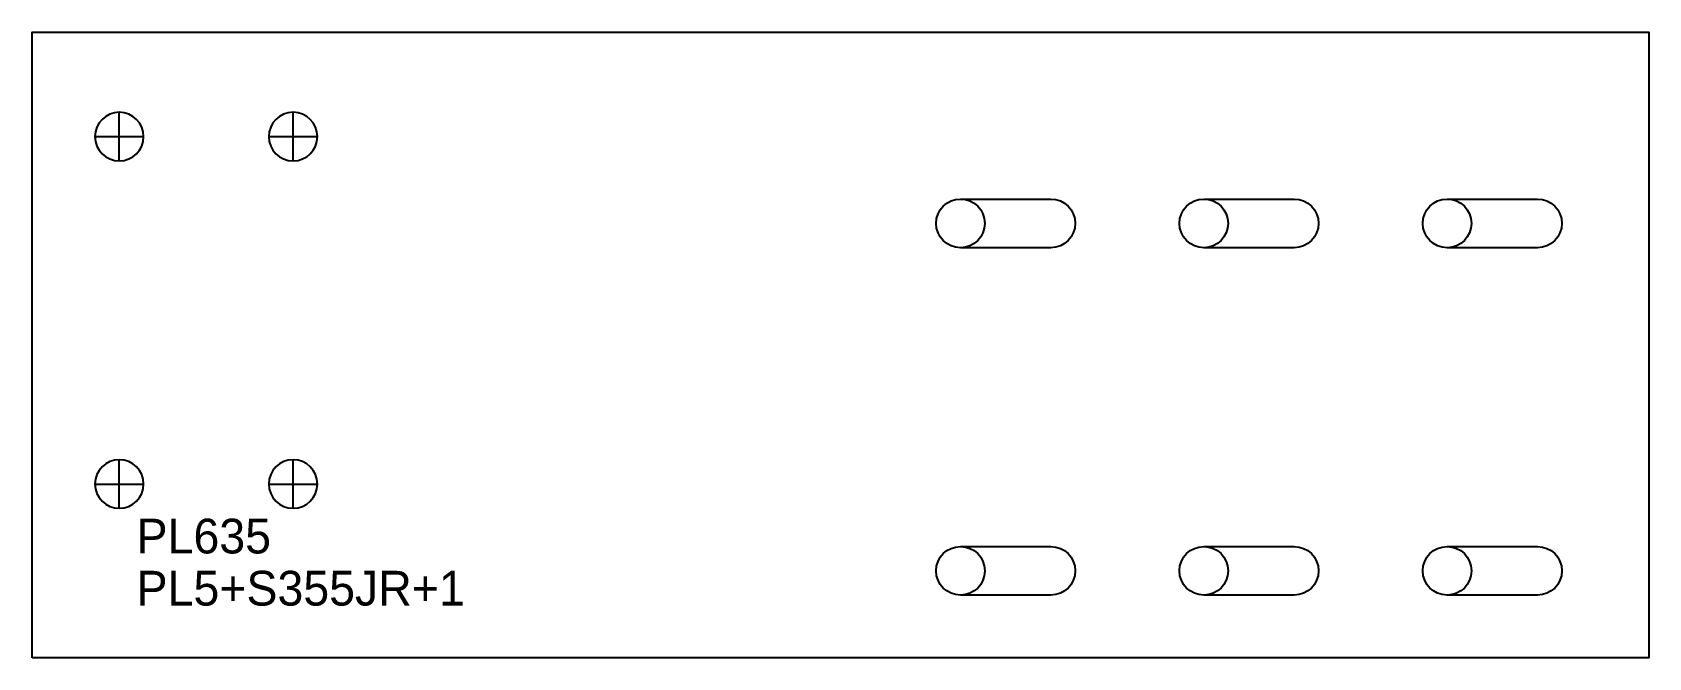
# Model space of a CAD drawing. Extents: x 0 to 465, y 0 to 180.
import ezdxf

# ---------------------------------------------------------------- set-up
doc = ezdxf.new("R2010")
doc.units = 0
for name, color, linetype in [('14', 7, 'CONTINUOUS'), ('CUT', 7, 'CONTINUOUS'), ('LAYOUT', 4, 'CONTINUOUS'), ('SCRIBE', 3, 'CONTINUOUS'), ('TEXT', 7, 'CONTINUOUS')]:
    doc.layers.add(name, color=color, linetype=linetype)

msp = doc.modelspace()

# ---------------------------------------------------------------- linework, layer by layer
at = {"layer": '14', "color": 7, "linetype": 'CONTINUOUS'}
for p, q in [((25.02, 142.99), (25.02, 156.99)), ((75.02, 142.99), (75.02, 156.99)), ((18.02, 149.99), (32.02, 149.99)), ((68.02, 149.99), (82.02, 149.99)), ((25.02, 42.99), (25.02, 56.99)), ((75.02, 42.99), (75.02, 56.99)), ((18.02, 49.99), (32.02, 49.99)), ((68.02, 49.99), (82.02, 49.99))]:
    msp.add_line(p, q, dxfattribs=at)
for points in [[(25.02, 156.99, 1), (25.02, 142.99, 1)], [(75.02, 156.99, 1), (75.02, 142.99, 1)], [(25.02, 56.99, 1), (25.02, 42.99, 1)], [(75.02, 56.99, 1), (75.02, 42.99, 1)]]:
    msp.add_lwpolyline(points, format="xyb", close=True, dxfattribs=at)
for centre, radius in [((267.02, 125), 7), ((337.02, 125), 7), ((407.02, 125), 7), ((267.02, 25), 7), ((337.02, 25), 7), ((407.02, 25), 7), ((0, 0), 0), ((0, 0), 0), ((0, 0), 0), ((0, 0), 0), ((0, 0), 0), ((0, 0), 0)]:
    msp.add_circle(centre, radius, dxfattribs=at)
at = {"layer": 'CUT', "color": 7, "linetype": 'CONTINUOUS'}
msp.add_lwpolyline([(0, 0), (0, 180), (465, 180), (465, 0)], close=True, dxfattribs=at)
at = {"layer": 'LAYOUT', "color": 4, "linetype": 'CONTINUOUS'}
for points in [[(267.02, 118, -1), (267.02, 132), (293.02, 132, -1), (293.02, 118)], [(337.02, 118, -1), (337.02, 132), (363.02, 132, -1), (363.02, 118)], [(407.02, 118, -1), (407.02, 132), (433.02, 132, -1), (433.02, 118)], [(267.02, 18, -1), (267.02, 32), (293.02, 32, -1), (293.02, 18)], [(337.02, 18, -1), (337.02, 32), (363.02, 32, -1), (363.02, 18)], [(407.02, 18, -1), (407.02, 32), (433.02, 32, -1), (433.02, 18)]]:
    msp.add_lwpolyline(points, format="xyb", close=True, dxfattribs=at)

# ---------------------------------------------------------------- texts
at = {"layer": 'SCRIBE', "color": 3}
msp.add_text('PL635', height=10, dxfattribs=at).set_placement((30, 30))
at = {"layer": 'TEXT', "color": 7}
msp.add_text('PL5+S355JR+1', height=10, dxfattribs=at).set_placement((30, 15))

doc.saveas('drawing.dxf')
